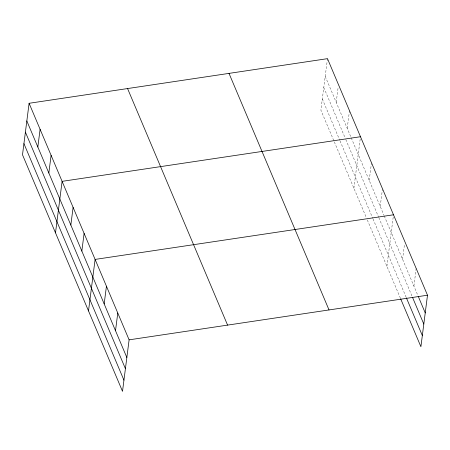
<?xml version="1.0" encoding="UTF-8"?>
<svg xmlns="http://www.w3.org/2000/svg" width="450" height="450" viewBox="0 0 450 450"><rect width="100%" height="100%" fill="white"/><g stroke="black" fill="none" stroke-linecap="round" stroke-linejoin="round"><path stroke-width="0.34" stroke-dasharray="2.25 1.69" d="M327.488 58.657L320.889 110.16L334.035 141.261M336.223 102.358L338.141 87.401M347.226 128.379L349.493 110.7M353.891 188.224L360.489 136.721M369.231 180.422L371.407 163.423M380.228 206.443L382.404 189.444M386.899 266.287L393.407 215.466M402.564 259.273L404.483 244.311M413.899 286.082L416.166 268.403M325.221 76.337L350.983 137.267M351.248 137.903L383.985 215.325M384.255 215.961L417.949 295.656M323.792 87.497L344.993 137.638M345.797 139.539L378.529 216.968M378.799 217.603L412.2 296.606M322.318 99L339.761 140.254M340.031 140.884L372.763 218.312M373.033 218.947L406.142 297.253M334.305 141.891L366.238 217.417M367.312 219.954L400.393 298.204"/><path stroke-width="0.67" d="M29.098 103.286L22.5 154.789L122.513 391.343L129.111 339.84L29.098 103.286L327.488 58.657L427.5 295.211L420.902 346.714L400.663 298.839M37.834 146.987L40.101 129.308M48.836 173.008L51.103 155.329M55.502 232.852L62.1 181.35L360.489 136.721M70.841 225.051L73.103 207.371M81.838 251.072L84.105 233.393M88.509 310.916L95.108 259.414L393.497 214.785M104.175 303.902L106.442 286.222M115.509 330.711L117.776 313.031M129.111 339.84L427.5 295.211M418.219 296.297L425.233 312.891M412.47 297.242L423.804 324.051M406.412 297.894L422.331 335.554M229.016 73.384L329.029 309.938M127.564 88.56L227.582 325.114M26.831 120.966L126.844 357.519M25.402 132.126L125.415 368.679M23.929 143.629L123.941 380.183"/></g></svg>
